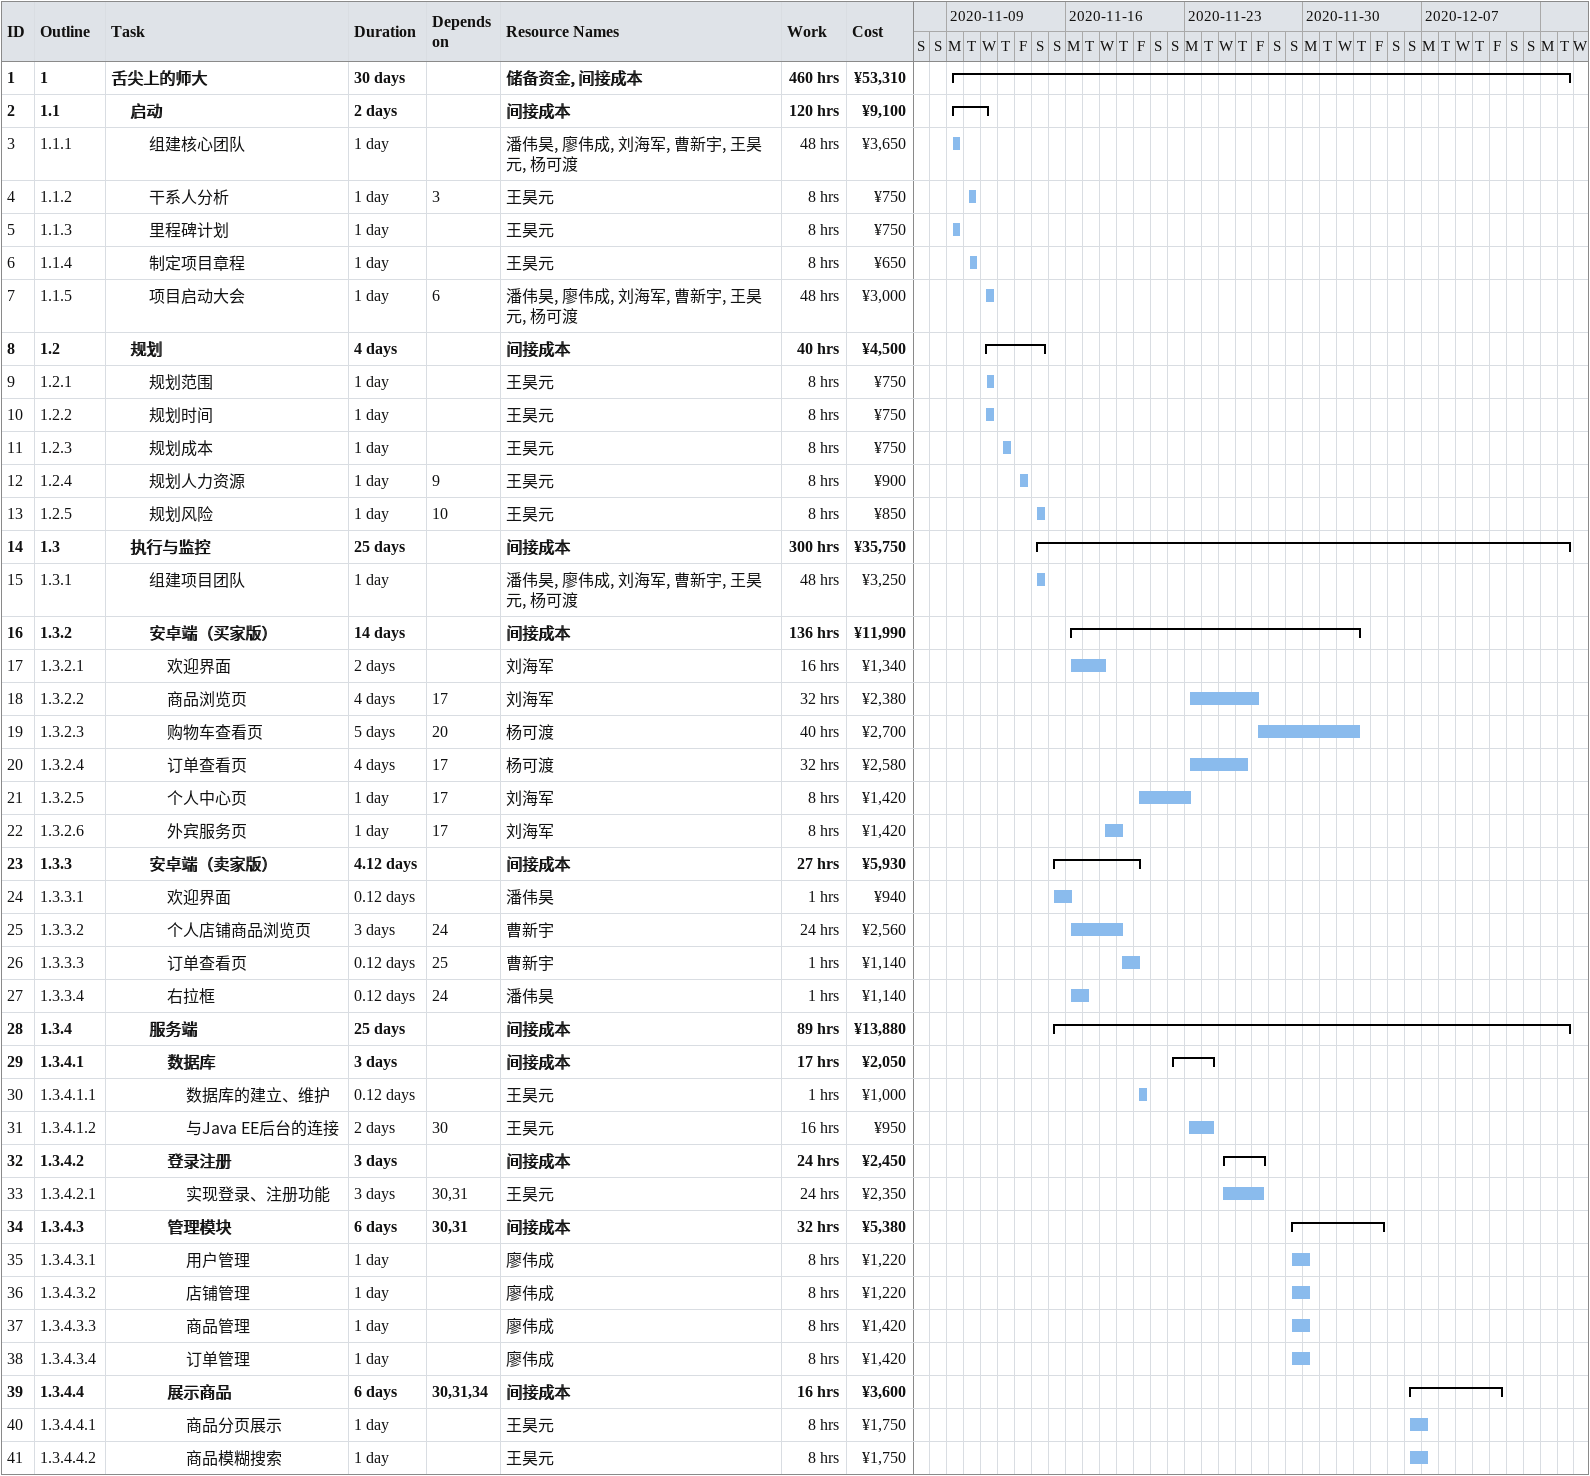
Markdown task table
| ID | WBS | Task | Duration | Start | Finish | Predecessors | Resources | Work (h) | Cost (¥) |
|---|---|---|---|---|---|---|---|---|---|
| 1 | 1 | **舌尖上的师大** | 30d | 2020-11-09 | 2020-12-15 |  | 储备资金, 间接成本 | 460 | 53310 |
| 2 | 1.1 | **启动** | 2d | 2020-11-09 | 2020-11-11 |  | 间接成本 | 120 | 9100 |
| 3 | 1.1.1 | 组建核心团队 | 1d | 2020-11-09 | 2020-11-09 |  | 潘伟昊, 廖伟成, 刘海军, 曹新宇, 王昊元, 杨可渡 | 48 | 3650 |
| 4 | 1.1.2 | 干系人分析 | 1d | 2020-11-10 | 2020-11-10 | 3 | 王昊元 | 8 | 750 |
| 5 | 1.1.3 | 里程碑计划 | 1d | 2020-11-09 | 2020-11-09 |  | 王昊元 | 8 | 750 |
| 6 | 1.1.4 | 制定项目章程 | 1d | 2020-11-10 | 2020-11-10 |  | 王昊元 | 8 | 650 |
| 7 | 1.1.5 | 项目启动大会 | 1d | 2020-11-11 | 2020-11-11 | 6 | 潘伟昊, 廖伟成, 刘海军, 曹新宇, 王昊元, 杨可渡 | 48 | 3000 |
| 8 | 1.2 | **规划** | 4d | 2020-11-11 | 2020-11-14 |  | 间接成本 | 40 | 4500 |
| 9 | 1.2.1 | 规划范围 | 1d | 2020-11-11 | 2020-11-11 |  | 王昊元 | 8 | 750 |
| 10 | 1.2.2 | 规划时间 | 1d | 2020-11-11 | 2020-11-11 |  | 王昊元 | 8 | 750 |
| 11 | 1.2.3 | 规划成本 | 1d | 2020-11-12 | 2020-11-12 |  | 王昊元 | 8 | 750 |
| 12 | 1.2.4 | 规划人力资源 | 1d | 2020-11-13 | 2020-11-13 | 9 | 王昊元 | 8 | 900 |
| 13 | 1.2.5 | 规划风险 | 1d | 2020-11-14 | 2020-11-14 | 10 | 王昊元 | 8 | 850 |
| 14 | 1.3 | **执行与监控** | 25d | 2020-11-14 | 2020-12-15 |  | 间接成本 | 300 | 35750 |
| 15 | 1.3.1 | 组建项目团队 | 1d | 2020-11-14 | 2020-11-14 |  | 潘伟昊, 廖伟成, 刘海军, 曹新宇, 王昊元, 杨可渡 | 48 | 3250 |
| 16 | 1.3.2 | **安卓端（买家版）** | 14d | 2020-11-16 | 2020-12-03 |  | 间接成本 | 136 | 11990 |
| 17 | 1.3.2.1 | 欢迎界面 | 2d | 2020-11-16 | 2020-11-18 |  | 刘海军 | 16 | 1340 |
| 18 | 1.3.2.2 | 商品浏览页 | 4d | 2020-11-23 | 2020-11-27 | 17 | 刘海军 | 32 | 2380 |
| 19 | 1.3.2.3 | 购物车查看页 | 5d | 2020-11-27 | 2020-12-03 | 20 | 杨可渡 | 40 | 2700 |
| 20 | 1.3.2.4 | 订单查看页 | 4d | 2020-11-23 | 2020-11-26 | 17 | 杨可渡 | 32 | 2580 |
| 21 | 1.3.2.5 | 个人中心页 | 1d | 2020-11-20 | 2020-11-23 | 17 | 刘海军 | 8 | 1420 |
| 22 | 1.3.2.6 | 外宾服务页 | 1d | 2020-11-18 | 2020-11-19 | 17 | 刘海军 | 8 | 1420 |
| 23 | 1.3.3 | **安卓端（卖家版）** | 4.12d | 2020-11-15 | 2020-11-20 |  | 间接成本 | 27 | 5930 |
| 24 | 1.3.3.1 | 欢迎界面 | 0.12d | 2020-11-15 | 2020-11-16 |  | 潘伟昊 | 1 | 940 |
| 25 | 1.3.3.2 | 个人店铺商品浏览页 | 3d | 2020-11-16 | 2020-11-19 | 24 | 曹新宇 | 24 | 2560 |
| 26 | 1.3.3.3 | 订单查看页 | 0.12d | 2020-11-19 | 2020-11-20 | 25 | 曹新宇 | 1 | 1140 |
| 27 | 1.3.3.4 | 右拉框 | 0.12d | 2020-11-16 | 2020-11-17 | 24 | 潘伟昊 | 1 | 1140 |
| 28 | 1.3.4 | **服务端** | 25d | 2020-11-15 | 2020-12-15 |  | 间接成本 | 89 | 13880 |
| 29 | 1.3.4.1 | **数据库** | 3d | 2020-11-22 | 2020-11-24 |  | 间接成本 | 17 | 2050 |
| 30 | 1.3.4.1.1 | 数据库的建立、维护 | 0.12d | 2020-11-20 | 2020-11-20 |  | 王昊元 | 1 | 1000 |
| 31 | 1.3.4.1.2 | 与Java EE后台的连接 | 2d | 2020-11-23 | 2020-11-24 | 30 | 王昊元 | 16 | 950 |
| 32 | 1.3.4.2 | **登录注册** | 3d | 2020-11-25 | 2020-11-27 |  | 间接成本 | 24 | 2450 |
| 33 | 1.3.4.2.1 | 实现登录、注册功能 | 3d | 2020-11-25 | 2020-11-27 | 30, 31 | 王昊元 | 24 | 2350 |
| 34 | 1.3.4.3 | **管理模块** | 6d | 2020-11-29 | 2020-12-04 | 30, 31 | 间接成本 | 32 | 5380 |
| 35 | 1.3.4.3.1 | 用户管理 | 1d | 2020-11-29 | 2020-11-30 |  | 廖伟成 | 8 | 1220 |
| 36 | 1.3.4.3.2 | 店铺管理 | 1d | 2020-11-29 | 2020-11-30 |  | 廖伟成 | 8 | 1220 |
| 37 | 1.3.4.3.3 | 商品管理 | 1d | 2020-11-29 | 2020-11-30 |  | 廖伟成 | 8 | 1420 |
| 38 | 1.3.4.3.4 | 订单管理 | 1d | 2020-11-29 | 2020-11-30 |  | 廖伟成 | 8 | 1420 |
| 39 | 1.3.4.4 | **展示商品** | 6d | 2020-12-06 | 2020-12-11 | 30, 31, 34 | 间接成本 | 16 | 3600 |
| 40 | 1.3.4.4.1 | 商品分页展示 | 1d | 2020-12-06 | 2020-12-07 |  | 王昊元 | 8 | 1750 |
| 41 | 1.3.4.4.2 | 商品模糊搜索 | 1d | 2020-12-06 | 2020-12-07 |  | 王昊元 | 8 | 1750 |
